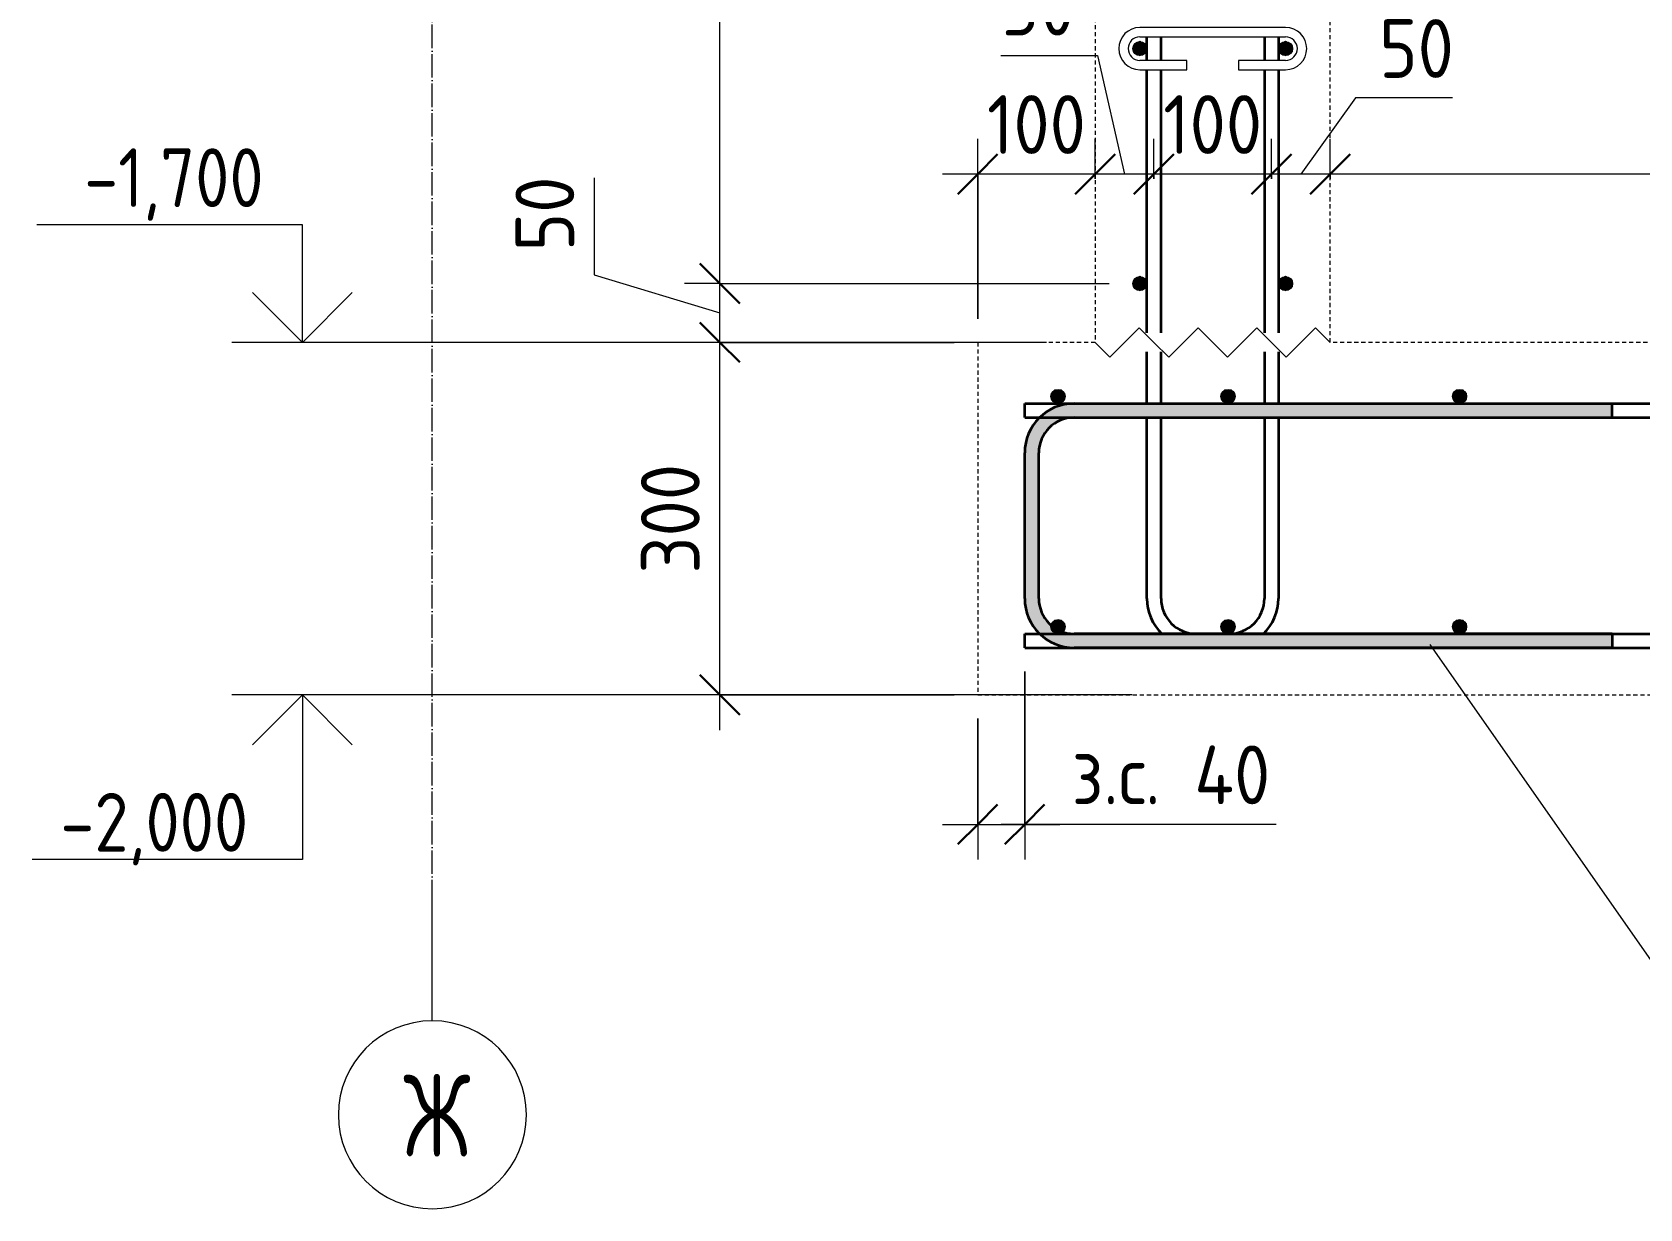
# Model space of a CAD drawing. Header units: millimetres. Extents: x -35194 to -15704, y -2621 to 78616.
# Drawn here: x -27245 to -25877, y -2437 to -1436 of the extents above; entities that cross this region are included whole.
import ezdxf

# ---------------------------------------------------------------- set-up
doc = ezdxf.new("R2010")
doc.units = ezdxf.units.MM
doc.linetypes.add('01 Штриховая _4 мм_', pattern=[6, 3.5, -2.5])
doc.linetypes.add('02 Штрихпунктирная _20 мм_', pattern=[25, 20, -2.5, 0, -2.5])
for name, color, linetype, lineweight in [('AA_Dim', 7, 'Continuous', 9), ('AA_Dim-20', 7, 'Continuous', 9), ('AA_Oformlenie', 7, 'Continuous', 9), ('AA_Vinoska', 7, 'Continuous', 9), ('AA_Visotnaya otmetka', 7, 'Continuous', 9), ('KR_Armatura', 7, 'Continuous', 20), ('KR_Armatura_Tonkie', 7, 'Continuous', 20), ('Оси', 7, 'Continuous', 9)]:
    doc.layers.add(name, color=color, linetype=linetype, lineweight=lineweight)
doc.layers.add('AF_Stena_Опалубка', color=7, linetype='Continuous', lineweight=20, true_color=0x0063c6)
doc.layers.add('KR_Fundament', color=7, linetype='Continuous', lineweight=20, true_color=0x804000)
doc.styles.add('ISOCPEUR_1', font='isocpeur.TTF', dxfattribs={"width": 0.9, "height": 50})
doc.styles.add('ISOCPEUR_3', font='isocpeur.TTF', dxfattribs={"width": 0.7, "height": 70})
doc.styles.add('ISOCPEUR_4', font='isocpeur.TTF', dxfattribs={"width": 0.85, "height": 50})
doc.dimstyles.new('00_Точн_3_знака__прозр_', dxfattribs={"dimscale": 304.8, "dimtxt": 50.137748, "dimasz": 0.111549, "dimexe": 0.098425, "dimexo": 0.065617, "dimgap": 0.006562, "dimtad": 1, "dimdec": 3, "dimrnd": 0.001, "dimdsep": 46, "dimtxsty": 'ISOCPEUR_1', "dimblk1": 'OBLIQUE', "dimblk2": 'OBLIQUE', "dimsah": 1, "dimcen": 0.09, "dimdle": 0.098425, "dimazin": 0, "dimtfac": 1, "dimtdec": 4, "dimtix": 1, "dimtmove": 0, "dimatfit": 3, "dimfxl": 1, "dimtvp": 1, "dimtolj": 1, "dimtzin": 0, "dimlwd": 18, "dimlwe": 18, "dimarcsym": 2})
doc.dimstyles.new('00_Точн_3_знака__прозр__1', dxfattribs={"dimscale": 304.8, "dimtxt": 50.137748, "dimasz": 0.111549, "dimexe": 0.098425, "dimexo": 0.065617, "dimgap": 0.006562, "dimtad": 1, "dimdec": 3, "dimrnd": 0.001, "dimdsep": 46, "dimtxsty": 'ISOCPEUR_1', "dimblk1": 'OBLIQUE', "dimblk2": 'OBLIQUE', "dimsah": 1, "dimcen": 0.09, "dimdle": 0.098425, "dimazin": 0, "dimtfac": 1, "dimtdec": 4, "dimtix": 1, "dimtmove": 1, "dimatfit": 3, "dimfxl": 1, "dimtvp": 1, "dimtolj": 1, "dimtzin": 0, "dimlwd": 18, "dimlwe": 18, "dimarcsym": 2})

# ---------------------------------------------------------------- blocks, each defined once
blk = doc.blocks.new('079_Шпилька _ЭлУзла_ - d8 А240-3872181-А-А Арм')
at = {"layer": 'AA_Oformlenie'}
for p, q in [((30442.1, -632), (30318.1, -632)), ((30318.1, -640), (30442.1, -640)), ((30358.1, -660), (30318.1, -660)), ((30318.1, -668), (30358.1, -668)), ((30358.1, -668), (30358.1, -660)), ((30442.1, -660), (30402.1, -660)), ((30402.1, -660), (30402.1, -668)), ((30402.1, -668), (30442.1, -668))]:
    blk.add_line(p, q, dxfattribs=at)
for centre, radius, start, end in [((30318.1, -650), 18, 90, 270), ((30318.1, -650), 10, 90, 270), ((30442.1, -650), 18, 270, 90), ((30442.1, -650), 10, 270, 90)]:
    blk.add_arc(centre, radius, start, end, dxfattribs=at)
blk = doc.blocks.new('Последовательность узлов - 3мм масшт20 маскировка-904226-А-А Арм')
at = {"layer": 'AA_Oformlenie'}
for p, q in [((31692.6, -282.5), (31717.6, -257.5)), ((31730.1, -270), (31717.6, -257.5)), ((31742.6, -282.5), (31767.6, -257.5)), ((31780.1, -270), (31767.6, -257.5)), ((31792.6, -282.5), (31817.6, -257.5)), ((31830.1, -270), (31817.6, -257.5)), ((31842.6, -282.5), (31867.6, -257.5)), ((31880.1, -270), (31867.6, -257.5)), ((31680.1, -270), (31692.6, -282.5)), ((31730.1, -270), (31742.6, -282.5)), ((31780.1, -270), (31792.6, -282.5)), ((31830.1, -270), (31842.6, -282.5))]:
    blk.add_line(p, q, dxfattribs=at)
blk = doc.blocks.new('DIMBLOCK52-А-А Арм')
at = {"layer": 'AA_Dim-20', "color": 30, "lineweight": 30, "true_color": 0xff8000, "transparency": 16777216}
for p, q in [((-26659.7, -1650), (-26676.7, -1633)), ((-26659.7, -1650), (-26642.7, -1667)), ((-26659.7, -1700), (-26676.7, -1683)), ((-26659.7, -1700), (-26642.7, -1717)), ((-26659.7, -2000), (-26676.7, -1983)), ((-26659.7, -2000), (-26642.7, -2017))]:
    blk.add_line(p, q, dxfattribs=at)
at = {"layer": 'AA_Dim-20', "color": 30, "lineweight": 18, "true_color": 0xff8000, "transparency": 16777216}
for p, q in [((-26659.7, -1650), (-26689.7, -1650)), ((-26659.7, -1650), (-26328.2, -1650)), ((-26659.7, -1700), (-26689.7, -1700)), ((-26659.7, -2030), (-26659.7, -1700)), ((-26659.7, -1700), (-26460.2, -1700)), ((-26659.7, -2000), (-26689.7, -2000)), ((-26659.7, -2000), (-26460.2, -2000))]:
    blk.add_line(p, q, dxfattribs=at)
at = {"layer": 'AA_Dim-20', "color": 0, "lineweight": 18, "transparency": 16777216, "insert": (-26726.8, -1896.8), "char_height": 50, "width": 112.384, "attachment_point": 1, "rotation": 90, "line_spacing_factor": 1.135194, "style": 'ISOCPEUR_1'}
blk.add_mtext('300', dxfattribs=at)
blk = doc.blocks.new('_None')
blk = doc.blocks.new('DIMBLOCK53-А-А Арм')
at = {"layer": 'AA_Dim-20', "color": 30, "lineweight": 18, "true_color": 0xff8000, "transparency": 16777216}
for p, q in [((-26766.5, -1560.1), (-26766.5, -1642.5)), ((-26766.5, -1642.5), (-26659.7, -1675)), ((-26659.7, -1650), (-26689.7, -1650)), ((-26659.7, -1700), (-26659.7, -1650)), ((-26659.7, -1650), (-26328.2, -1650)), ((-26659.7, -1700), (-26689.7, -1700)), ((-26659.7, -1700), (-26460.2, -1700))]:
    blk.add_line(p, q, dxfattribs=at)
at = {"layer": 'AA_Dim-20', "color": 30, "lineweight": 30, "true_color": 0xff8000, "transparency": 16777216}
for p, q in [((-26659.7, -1650), (-26676.7, -1633)), ((-26659.7, -1650), (-26642.7, -1667)), ((-26659.7, -1700), (-26676.7, -1683)), ((-26659.7, -1700), (-26642.7, -1717))]:
    blk.add_line(p, q, dxfattribs=at)
at = {"layer": 'AA_Dim-20', "color": 0, "lineweight": 18, "transparency": 16777216, "insert": (-26833.6, -1622.5), "char_height": 50, "width": 74.923, "attachment_point": 1, "rotation": 90, "line_spacing_factor": 1.135194, "style": 'ISOCPEUR_1'}
blk.add_mtext('50', dxfattribs=at)
blk = doc.blocks.new('DIMBLOCK54-А-А Арм')
at = {"layer": 'AA_Dim-20', "color": 30, "lineweight": 30, "true_color": 0xff8000, "transparency": 16777216}
for p, q in [((-26659.7, -320), (-26676.7, -303)), ((-26659.7, -320), (-26642.7, -337)), ((-26659.7, -450), (-26676.7, -433)), ((-26659.7, -450), (-26642.7, -467)), ((-26659.7, -1650), (-26676.7, -1633)), ((-26659.7, -1650), (-26642.7, -1667))]:
    blk.add_line(p, q, dxfattribs=at)
at = {"layer": 'AA_Dim-20', "color": 30, "lineweight": 18, "true_color": 0xff8000, "transparency": 16777216}
for p, q in [((-26659.7, -320), (-26689.7, -320)), ((-26659.7, -320), (-26328.2, -320)), ((-26659.7, -450), (-26689.7, -450)), ((-26659.7, -1650), (-26659.7, -450)), ((-26659.7, -450), (-26328.2, -450)), ((-26659.7, -1650), (-26689.7, -1650)), ((-26659.7, -1650), (-26328.2, -1650))]:
    blk.add_line(p, q, dxfattribs=at)
at = {"layer": 'AA_Dim-20', "color": 0, "lineweight": 18, "transparency": 16777216, "insert": (-26726.8, -1201.4), "char_height": 50, "width": 363.262, "attachment_point": 1, "rotation": 90, "line_spacing_factor": 1.135194, "style": 'ISOCPEUR_1'}
blk.add_mtext('6х200=1200', dxfattribs=at)
blk = doc.blocks.new('DIMBLOCK66-А-А Арм')
at = {"layer": 'AA_Dim-20', "color": 30, "lineweight": 18, "true_color": 0xff8000, "transparency": 16777216}
for p, q in [((-26140.2, -1560.8), (-26140.2, -1526.8)), ((-24940.2, -1560.8), (-24940.2, -1526.8)), ((-24940.2, -1556.8), (-26140.2, -1556.8)), ((-26140.2, -1556.8), (-26140.2, -1560.8)), ((-24940.2, -1556.8), (-24940.2, -1560.8))]:
    blk.add_line(p, q, dxfattribs=at)
at = {"layer": 'AA_Dim-20', "color": 30, "lineweight": 30, "true_color": 0xff8000, "transparency": 16777216}
for p, q in [((-26140.2, -1556.8), (-26123.2, -1539.8)), ((-24940.2, -1556.8), (-24923.2, -1539.8)), ((-26140.2, -1556.8), (-26157.2, -1573.8)), ((-24940.2, -1556.8), (-24957.2, -1573.8))]:
    blk.add_line(p, q, dxfattribs=at)
at = {"layer": 'AA_Dim-20', "color": 0, "lineweight": 18, "transparency": 16777216, "insert": (-25597.9, -1489.6), "char_height": 50, "width": 138.494, "attachment_point": 1, "line_spacing_factor": 1.135194, "style": 'ISOCPEUR_1'}
blk.add_mtext('1200', dxfattribs=at)
blk = doc.blocks.new('_Oblique')
at = {"color": 0, "linetype": 'ByBlock', "lineweight": -2}
blk.add_line((-0.5, -0.5), (0.5, 0.5), dxfattribs=at)
blk = doc.blocks.new('DIMBLOCK67-А-А Арм')
at = {"layer": 'AA_Dim-20', "color": 30, "lineweight": 18, "true_color": 0xff8000, "transparency": 16777216}
for p, q in [((-26118.5, -1492), (-26165.2, -1556.8)), ((-26036.1, -1492), (-26118.5, -1492)), ((-26190.2, -1560.8), (-26190.2, -1526.8)), ((-26140.2, -1560.8), (-26140.2, -1526.8)), ((-26140.2, -1556.8), (-26190.2, -1556.8)), ((-26190.2, -1556.8), (-26190.2, -1560.8)), ((-26140.2, -1556.8), (-26140.2, -1560.8))]:
    blk.add_line(p, q, dxfattribs=at)
at = {"layer": 'AA_Dim-20', "color": 30, "lineweight": 30, "true_color": 0xff8000, "transparency": 16777216}
for p, q in [((-26190.2, -1556.8), (-26173.2, -1539.8)), ((-26140.2, -1556.8), (-26123.2, -1539.8)), ((-26190.2, -1556.8), (-26207.2, -1573.8)), ((-26140.2, -1556.8), (-26157.2, -1573.8))]:
    blk.add_line(p, q, dxfattribs=at)
at = {"layer": 'AA_Dim-20', "color": 0, "lineweight": 18, "transparency": 16777216, "insert": (-26098.5, -1424.9), "char_height": 50, "width": 74.923, "attachment_point": 1, "line_spacing_factor": 1.135194, "style": 'ISOCPEUR_1'}
blk.add_mtext('50', dxfattribs=at)
blk = doc.blocks.new('DIMBLOCK68-А-А Арм')
at = {"layer": 'AA_Dim-20', "color": 30, "lineweight": 18, "true_color": 0xff8000, "transparency": 16777216}
for p, q in [((-26290.2, -1560.8), (-26290.2, -1526.8)), ((-26190.2, -1560.8), (-26190.2, -1526.8)), ((-26190.2, -1556.8), (-26290.2, -1556.8)), ((-26290.2, -1556.8), (-26290.2, -1560.8)), ((-26190.2, -1556.8), (-26190.2, -1560.8))]:
    blk.add_line(p, q, dxfattribs=at)
at = {"layer": 'AA_Dim-20', "color": 30, "lineweight": 30, "true_color": 0xff8000, "transparency": 16777216}
for p, q in [((-26290.2, -1556.8), (-26273.2, -1539.8)), ((-26190.2, -1556.8), (-26173.2, -1539.8)), ((-26290.2, -1556.8), (-26307.2, -1573.8)), ((-26190.2, -1556.8), (-26207.2, -1573.8))]:
    blk.add_line(p, q, dxfattribs=at)
at = {"layer": 'AA_Dim-20', "color": 0, "lineweight": 18, "transparency": 16777216, "insert": (-26282.3, -1489.6), "char_height": 50, "width": 101.032, "attachment_point": 1, "line_spacing_factor": 1.135194, "style": 'ISOCPEUR_1'}
blk.add_mtext('100', dxfattribs=at)
blk = doc.blocks.new('DIMBLOCK69-А-А Арм')
at = {"layer": 'AA_Dim-20', "color": 30, "lineweight": 18, "true_color": 0xff8000, "transparency": 16777216}
for p, q in [((-26420.6, -1456), (-26338.2, -1456)), ((-26338.2, -1456), (-26315.2, -1556.8)), ((-26340.2, -1560.8), (-26340.2, -1526.8)), ((-26290.2, -1560.8), (-26290.2, -1526.8)), ((-26290.2, -1556.8), (-26340.2, -1556.8)), ((-26340.2, -1556.8), (-26340.2, -1560.8)), ((-26290.2, -1556.8), (-26290.2, -1560.8))]:
    blk.add_line(p, q, dxfattribs=at)
at = {"layer": 'AA_Dim-20', "color": 30, "lineweight": 30, "true_color": 0xff8000, "transparency": 16777216}
for p, q in [((-26340.2, -1556.8), (-26323.2, -1539.8)), ((-26290.2, -1556.8), (-26273.2, -1539.8)), ((-26340.2, -1556.8), (-26357.2, -1573.8)), ((-26290.2, -1556.8), (-26307.2, -1573.8))]:
    blk.add_line(p, q, dxfattribs=at)
at = {"layer": 'AA_Dim-20', "color": 0, "lineweight": 18, "transparency": 16777216, "insert": (-26420.6, -1388.8), "char_height": 50, "width": 74.923, "attachment_point": 1, "line_spacing_factor": 1.135194, "style": 'ISOCPEUR_1'}
blk.add_mtext('50', dxfattribs=at)
blk = doc.blocks.new('DIMBLOCK70-А-А Арм')
at = {"layer": 'AA_Dim-20', "color": 30, "lineweight": 18, "true_color": 0xff8000, "transparency": 16777216}
for p, q in [((-26440.2, -1680), (-26440.2, -1526.8)), ((-26340.2, -1560.8), (-26340.2, -1526.8)), ((-26340.2, -1556.8), (-26470.2, -1556.8)), ((-26440.2, -1556.8), (-26440.2, -1680)), ((-26340.2, -1556.8), (-26340.2, -1560.8))]:
    blk.add_line(p, q, dxfattribs=at)
at = {"layer": 'AA_Dim-20', "color": 30, "lineweight": 30, "true_color": 0xff8000, "transparency": 16777216}
for p, q in [((-26440.2, -1556.8), (-26423.2, -1539.8)), ((-26340.2, -1556.8), (-26323.2, -1539.8)), ((-26440.2, -1556.8), (-26457.2, -1573.8)), ((-26340.2, -1556.8), (-26357.2, -1573.8))]:
    blk.add_line(p, q, dxfattribs=at)
at = {"layer": 'AA_Dim-20', "color": 0, "lineweight": 18, "transparency": 16777216, "insert": (-26432.3, -1489.6), "char_height": 50, "width": 101.032, "attachment_point": 1, "line_spacing_factor": 1.135194, "style": 'ISOCPEUR_1'}
blk.add_mtext('100', dxfattribs=at)
blk = doc.blocks.new('Ось сетки - d_4мм-2765513-А-А Арм')
at = {"layer": 'Оси', "color": 12, "true_color": 0xc80000}
for start, end in [(0, 180), (0, 180), (180, 360), (180, 360)]:
    blk.add_arc((29715.9, -2357.4), 80, start, end, dxfattribs=at)
blk = doc.blocks.new('DIMBLOCK79-А-А Арм')
at = {"layer": 'AA_Dim-20', "color": 30, "lineweight": 18, "true_color": 0xff8000, "transparency": 16777216}
for p, q in [((-26400.2, -1980), (-26400.2, -2140.2)), ((-26400.2, -2110.2), (-26400.2, -1980)), ((-26440.2, -2020), (-26440.2, -2140.2)), ((-26440.2, -2110.2), (-26440.2, -2020)), ((-26470.2, -2110.2), (-26370.2, -2110.2)), ((-26380.2, -2110.2), (-26420.2, -2110.2)), ((-26186.1, -2110.2), (-26380.2, -2110.2))]:
    blk.add_line(p, q, dxfattribs=at)
at = {"layer": 'AA_Dim-20', "color": 30, "lineweight": 30, "true_color": 0xff8000, "transparency": 16777216}
for p, q in [((-26440.2, -2110.2), (-26423.2, -2093.2)), ((-26400.2, -2110.2), (-26383.2, -2093.2)), ((-26440.2, -2110.2), (-26457.2, -2127.2)), ((-26400.2, -2110.2), (-26417.2, -2127.2))]:
    blk.add_line(p, q, dxfattribs=at)
at = {"layer": 'AA_Dim-20', "color": 0, "lineweight": 18, "transparency": 16777216, "insert": (-26360.2, -2043.1), "char_height": 50, "width": 208.876, "attachment_point": 1, "line_spacing_factor": 1.135194, "style": 'ISOCPEUR_1'}
blk.add_mtext('з.с. 40', dxfattribs=at)
blk = doc.blocks.new('Высотные отметки - Стрелка вниз высокая-400290-А-А Арм')
at = {"layer": 'AA_Vinoska'}
for p, q in [((29665.3, -2000), (29545.3, -2000)), ((29605.3, -2000), (29562.8, -2042.4)), ((29605.3, -2000), (29605.3, -2140)), ((29605.3, -2000), (29647.7, -2042.4)), ((29605.3, -2140), (29375.3, -2140))]:
    blk.add_line(p, q, dxfattribs=at)
blk = doc.blocks.new('Высотные отметки - Стрелка вверх-400292-А-А Арм')
at = {"layer": 'AA_Vinoska'}
for p, q in [((29605.3, -1600), (29379.3, -1600)), ((29605.3, -1700), (29605.3, -1600)), ((29605.3, -1700), (29562.8, -1657.6)), ((29605.3, -1700), (29647.7, -1657.6)), ((29665.3, -1700), (29545.3, -1700))]:
    blk.add_line(p, q, dxfattribs=at)

msp = doc.modelspace()

# ---------------------------------------------------------------- hatches: boundary and pattern name
at = {"layer": 'KR_Armatura'}
h = msp.add_hatch(color=256, dxfattribs=at)
edge = h.paths.add_edge_path()
edge.add_arc((-26302.1665, -1450), 6, 0, 360)
for points in [[(-26302.1665, -1456), (-26296.9704, -1453), (-26296.9704, -1447), (-26302.1665, -1444), (-26307.3627, -1447), (-26307.3627, -1453)], [(-26178.1665, -1456), (-26172.9704, -1453), (-26172.9704, -1447), (-26178.1665, -1444), (-26183.3627, -1447), (-26183.3627, -1453)], [(-26302.1665, -1656), (-26296.9704, -1653), (-26296.9704, -1647), (-26302.1665, -1644), (-26307.3627, -1647), (-26307.3627, -1653)], [(-26178.1665, -1656), (-26172.9704, -1653), (-26172.9704, -1647), (-26178.1665, -1644), (-26183.3627, -1647), (-26183.3627, -1653)], [(-26374.8332, -1751.1962), (-26368.8332, -1751.1962), (-26365.8332, -1746), (-26368.8332, -1740.8038), (-26374.8332, -1740.8038), (-26377.8332, -1746)], [(-26230.1189, -1751.1962), (-26224.1189, -1751.1962), (-26221.1189, -1746), (-26224.1189, -1740.8038), (-26230.1189, -1740.8038), (-26233.1189, -1746)], [(-26033.0713, -1751.1962), (-26027.0713, -1751.1962), (-26024.0713, -1746), (-26027.0713, -1740.8038), (-26033.0713, -1740.8038), (-26036.0713, -1746)], [(-26374.8332, -1947.1962), (-26368.8332, -1947.1962), (-26365.8332, -1942), (-26368.8332, -1936.8038), (-26374.8332, -1936.8038), (-26377.8332, -1942)], [(-26230.1189, -1947.1962), (-26224.1189, -1947.1962), (-26221.1189, -1942), (-26224.1189, -1936.8038), (-26230.1189, -1936.8038), (-26233.1189, -1942)], [(-26033.0713, -1947.1962), (-26027.0713, -1947.1962), (-26024.0713, -1942), (-26027.0713, -1936.8038), (-26033.0713, -1936.8038), (-26036.0713, -1942)]]:
    msp.add_hatch(color=256, dxfattribs=at).paths.add_polyline_path(points)
h = msp.add_hatch(color=256, dxfattribs=at)
edge = h.paths.add_edge_path()
edge.add_arc((-26178.1665, -1450), 6, 0, 360)
h = msp.add_hatch(color=256, dxfattribs=at)
edge = h.paths.add_edge_path()
edge.add_arc((-26302.1665, -1650), 6, 0, 360)
h = msp.add_hatch(color=256, dxfattribs=at)
edge = h.paths.add_edge_path()
edge.add_arc((-26178.1665, -1650), 6, 0, 360)
h = msp.add_hatch(color=256, dxfattribs=at)
edge = h.paths.add_edge_path()
edge.add_arc((-26371.8332, -1746), 6, 0, 360)
h = msp.add_hatch(color=256, dxfattribs=at)
edge = h.paths.add_edge_path()
edge.add_arc((-26227.1189, -1746), 6, 0, 360)
h = msp.add_hatch(color=256, dxfattribs=at)
edge = h.paths.add_edge_path()
edge.add_arc((-26030.0713, -1746), 6, 0, 360)
h = msp.add_hatch(color=256, dxfattribs=at)
edge = h.paths.add_edge_path()
edge.add_arc((-26371.8332, -1942), 6, 0, 360)
h = msp.add_hatch(color=256, dxfattribs=at)
edge = h.paths.add_edge_path()
edge.add_arc((-26227.1189, -1942), 6, 0, 360)
h = msp.add_hatch(color=256, dxfattribs=at)
edge = h.paths.add_edge_path()
edge.add_arc((-26030.0713, -1942), 6, 0, 360)
at = {"layer": 'KR_Armatura_Tonkie'}
for points in [[(-26400.1665, -1794), (-26388.1665, -1794), (-26387.1443, -1786.2354), (-26384.1473, -1779), (-26379.3797, -1772.7868), (-26373.1665, -1768.0192), (-26365.9311, -1765.0222), (-26358.1665, -1764), (-26358.1665, -1752), (-26369.0369, -1753.4311), (-26379.1665, -1757.6269), (-26387.865, -1764.3015), (-26394.5396, -1773), (-26398.7354, -1783.1296)], [(-26358.1665, -1764), (-25900.1665, -1764), (-25900.1665, -1752), (-26358.1665, -1752)], [(-26388.1665, -1918), (-26388.1665, -1794), (-26400.1665, -1794), (-26400.1665, -1918)], [(-26358.1665, -1960), (-26358.1665, -1948), (-26365.9311, -1946.9778), (-26373.1665, -1943.9808), (-26379.3797, -1939.2132), (-26384.1473, -1933), (-26387.1443, -1925.7646), (-26388.1665, -1918), (-26400.1665, -1918), (-26398.7354, -1928.8704), (-26394.5396, -1939), (-26387.865, -1947.6985), (-26379.1665, -1954.3731), (-26369.0369, -1958.5689)], [(-26170.4527, -1960), (-25900.1665, -1960), (-25900.1665, -1948), (-26358.1665, -1948), (-26358.1665, -1960)]]:
    msp.add_hatch(color=256, dxfattribs=at).paths.add_polyline_path(points)

# ---------------------------------------------------------------- linework, layer by layer
at = {"layer": 'AA_Vinoska'}
msp.add_line((-26055.4169, -1957.0725), (-25853.0487, -2246.2295), dxfattribs=at)
at = {"layer": 'AA_Visotnaya otmetka', "color": 92, "true_color": 0x00cc00}
for p in [(-27014.9688, -1700), (-26381.5677, -1700)]:
    msp.add_line(p, (-27014.9688, -1700), dxfattribs=at)
at = {"layer": 'AA_Visotnaya otmetka'}
for p in [(-27014.9688, -2000), (-26308.7939, -2000)]:
    msp.add_line(p, (-27014.9688, -2000), dxfattribs=at)
at = {"layer": 'AF_Stena_Опалубка', "linetype": '01 Штриховая _4 мм_'}
for p, q in [((-26140.1665, -1700), (-26140.1665, -270)), ((-26340.1665, -278), (-26340.1665, -1700))]:
    msp.add_line(p, q, dxfattribs=at)
at = {"layer": 'KR_Armatura'}
for p, q in [((-26302.1665, -1444), (-26307.3627, -1447)), ((-26307.3627, -1447), (-26307.3627, -1453)), ((-26296.9704, -1447), (-26302.1665, -1444)), ((-26296.9704, -1453), (-26296.9704, -1447)), ((-26178.1665, -1444), (-26183.3627, -1447)), ((-26183.3627, -1447), (-26183.3627, -1453)), ((-26172.9704, -1447), (-26178.1665, -1444)), ((-26172.9704, -1453), (-26172.9704, -1447)), ((-26307.3627, -1453), (-26302.1665, -1456)), ((-26302.1665, -1456), (-26296.9704, -1453)), ((-26183.3627, -1453), (-26178.1665, -1456)), ((-26178.1665, -1456), (-26172.9704, -1453)), ((-26302.1665, -1644), (-26307.3627, -1647)), ((-26307.3627, -1647), (-26307.3627, -1653)), ((-26307.3627, -1653), (-26302.1665, -1656)), ((-26296.9704, -1647), (-26302.1665, -1644)), ((-26302.1665, -1656), (-26296.9704, -1653)), ((-26296.9704, -1653), (-26296.9704, -1647)), ((-26178.1665, -1644), (-26183.3627, -1647)), ((-26183.3627, -1647), (-26183.3627, -1653)), ((-26183.3627, -1653), (-26178.1665, -1656)), ((-26172.9704, -1647), (-26178.1665, -1644)), ((-26178.1665, -1656), (-26172.9704, -1653)), ((-26172.9704, -1653), (-26172.9704, -1647)), ((-26374.8332, -1740.8038), (-26377.8332, -1746)), ((-26377.8332, -1746), (-26374.8332, -1751.1962)), ((-26368.8332, -1740.8038), (-26374.8332, -1740.8038)), ((-26374.8332, -1751.1962), (-26368.8332, -1751.1962)), ((-26365.8332, -1746), (-26368.8332, -1740.8038)), ((-26368.8332, -1751.1962), (-26365.8332, -1746)), ((-26230.1189, -1740.8038), (-26233.1189, -1746)), ((-26233.1189, -1746), (-26230.1189, -1751.1962)), ((-26224.1189, -1740.8038), (-26230.1189, -1740.8038)), ((-26230.1189, -1751.1962), (-26224.1189, -1751.1962)), ((-26221.1189, -1746), (-26224.1189, -1740.8038)), ((-26224.1189, -1751.1962), (-26221.1189, -1746)), ((-26033.0713, -1740.8038), (-26036.0713, -1746)), ((-26036.0713, -1746), (-26033.0713, -1751.1962)), ((-26027.0713, -1740.8038), (-26033.0713, -1740.8038)), ((-26033.0713, -1751.1962), (-26027.0713, -1751.1962)), ((-26024.0713, -1746), (-26027.0713, -1740.8038)), ((-26027.0713, -1751.1962), (-26024.0713, -1746)), ((-26374.8332, -1936.8038), (-26377.8332, -1942)), ((-26377.8332, -1942), (-26374.8332, -1947.1962)), ((-26368.8332, -1936.8038), (-26374.8332, -1936.8038)), ((-26365.8332, -1942), (-26368.8332, -1936.8038)), ((-26368.8332, -1947.1962), (-26365.8332, -1942)), ((-26230.1189, -1936.8038), (-26233.1189, -1942)), ((-26233.1189, -1942), (-26230.1189, -1947.1962)), ((-26224.1189, -1936.8038), (-26230.1189, -1936.8038)), ((-26221.1189, -1942), (-26224.1189, -1936.8038)), ((-26224.1189, -1947.1962), (-26221.1189, -1942)), ((-26033.0713, -1936.8038), (-26036.0713, -1942)), ((-26036.0713, -1942), (-26033.0713, -1947.1962)), ((-26027.0713, -1936.8038), (-26033.0713, -1936.8038)), ((-26024.0713, -1942), (-26027.0713, -1936.8038)), ((-26027.0713, -1947.1962), (-26024.0713, -1942)), ((-26374.8332, -1947.1962), (-26368.8332, -1947.1962)), ((-26230.1189, -1947.1962), (-26224.1189, -1947.1962)), ((-26033.0713, -1947.1962), (-26027.0713, -1947.1962))]:
    msp.add_line(p, q, dxfattribs=at)
for centre in [(-26302.1665, -1450), (-26178.1665, -1450), (-26302.1665, -1650), (-26178.1665, -1650), (-26371.8332, -1746), (-26227.1189, -1746), (-26030.0713, -1746), (-26371.8332, -1942), (-26227.1189, -1942), (-26030.0713, -1942)]:
    msp.add_circle(centre, 6, dxfattribs=at)
at = {"layer": 'KR_Armatura_Tonkie', "lineweight": 35}
for p, q in [((-26296.1665, -1460), (-26296.1665, -1440)), ((-26284.1665, -1460), (-26284.1665, -1440)), ((-26196.1665, -1440), (-26196.1665, -1460)), ((-26184.1665, -1440), (-26184.1665, -1460)), ((-26296.1665, -1692), (-26296.1665, -1468)), ((-26284.1665, -1692), (-26284.1665, -1468)), ((-26196.1665, -1468), (-26196.1665, -1692)), ((-26184.1665, -1468), (-26184.1665, -1692)), ((-26296.1665, -1752), (-26296.1665, -1708)), ((-26284.1665, -1752), (-26284.1665, -1708)), ((-26196.1665, -1708), (-26196.1665, -1752)), ((-26184.1665, -1708), (-26184.1665, -1752)), ((-26400.1665, -1752), (-22280.1665, -1752)), ((-26400.1665, -1764), (-26400.1665, -1752)), ((-26400.1665, -1764), (-22280.1665, -1764)), ((-26358.1665, -1752), (-25900.1665, -1752)), ((-26358.1665, -1764), (-25900.1665, -1764)), ((-26296.1665, -1918), (-26296.1665, -1764)), ((-26284.1665, -1918), (-26284.1665, -1764)), ((-26196.1665, -1764), (-26196.1665, -1918)), ((-26184.1665, -1764), (-26184.1665, -1918)), ((-25900.1665, -1764), (-25900.1665, -1752)), ((-26400.1665, -1918), (-26400.1665, -1794)), ((-26388.1665, -1918), (-26388.1665, -1794)), ((-26400.1665, -1948), (-22280.1665, -1948)), ((-26400.1665, -1960), (-26400.1665, -1948)), ((-25900.1665, -1948), (-26358.1665, -1948)), ((-26226.1665, -1948), (-26254.1665, -1948)), ((-25900.1665, -1948), (-25900.1665, -1960)), ((-26400.1665, -1960), (-22280.1665, -1960)), ((-25900.1665, -1960), (-26358.1665, -1960)), ((-26226.1665, -1960), (-26254.1665, -1960))]:
    msp.add_line(p, q, dxfattribs=at)
for centre, radius, start, end in [((-26358.1665, -1794), 42, 90, 180), ((-26358.1665, -1794), 30, 90, 180), ((-26358.1665, -1918), 42, 180, 270), ((-26358.1665, -1918), 30, 180, 270), ((-26254.1665, -1918), 42, 180, 225.6776046), ((-26254.1665, -1918), 30, 180, 270), ((-26226.1665, -1918), 30, 270, 360), ((-26226.1665, -1918), 42, 314.3223954, 0)]:
    msp.add_arc(centre, radius, start, end, dxfattribs=at)
at = {"layer": 'KR_Fundament', "linetype": '01 Штриховая _4 мм_'}
for p, q in [((-26340.1665, -1700), (-26440.1665, -1700)), ((-26440.1665, -1700), (-26440.1665, -2000)), ((-24940.1665, -1700), (-26140.1665, -1700)), ((-26440.1665, -2000), (-22240.1665, -2000))]:
    msp.add_line(p, q, dxfattribs=at)
at = {"layer": 'Оси', "linetype": '02 Штрихпунктирная _20 мм_'}
msp.add_line((-26904.3667, -2177.44), (-26904.3667, 183.2556), dxfattribs=at)
at = {"layer": 'Оси'}
msp.add_line((-26904.3667, -2277.44), (-26904.3667, -2177.44), dxfattribs=at)

# ---------------------------------------------------------------- block references
at = {"layer": 'AA_Oformlenie'}
for name, p in [('079_Шпилька _ЭлУзла_ - d8 А240-3872181-А-А Арм', (-56620.2281, -800)), ('Последовательность узлов - 3мм масшт20 маскировка-904226-А-А Арм', (-58020.2281, -1430))]:
    msp.add_blockref(name, p, dxfattribs=at)
at = {"layer": 'AA_Vinoska'}
for name in ['Высотные отметки - Стрелка вверх-400292-А-А Арм', 'Высотные отметки - Стрелка вниз высокая-400290-А-А Арм']:
    msp.add_blockref(name, (-56620.2281, 0), dxfattribs=at)
at = {"layer": 'Оси', "color": 12, "true_color": 0xc80000}
msp.add_blockref('Ось сетки - d_4мм-2765513-А-А Арм', (-56620.2281, 0), dxfattribs=at)

# ---------------------------------------------------------------- texts
at = {"layer": 'AA_Visotnaya otmetka', "color": 92, "true_color": 0x00cc00, "insert": (-27200.6737, -1534.8641), "char_height": 50, "width": 181.691784, "attachment_point": 1, "line_spacing_factor": 1.135194, "style": 'ISOCPEUR_4'}
msp.add_mtext('-1,700', dxfattribs=at)
at = {"layer": 'AA_Visotnaya otmetka', "insert": (-27220.9353, -2083.4636), "char_height": 50, "width": 191.919467, "attachment_point": 1, "line_spacing_factor": 1.135194, "style": 'ISOCPEUR_4'}
msp.add_mtext('-2,000', dxfattribs=at)
at = {"layer": 'Оси', "insert": (-26928.8928, -2322.9479), "char_height": 70, "width": 59.485212, "attachment_point": 1, "style": 'ISOCPEUR_3'}
msp.add_mtext('\\fISOCPEUR|b0|i0|c204|p34|;\\W.7;Ж', dxfattribs=at)

# ---------------------------------------------------------------- dimensions: what is measured, and where the dimension line sits
at = {"layer": 'AA_Dim', "color": 30, "lineweight": 18, "true_color": 0xff8000}
for base, p1, p2, text, override, picture, middle in [((-26659.6564, -450), (-26308.1665, -1650), (-26308.1665, -450), '6х200=1200', {"dimpost": '<>', "dimblk1": 'None', "dimblk2": 'None', "dimsah": 1, "dimfxl": 1200}, 'DIMBLOCK54-А-А Арм', (-26686.6564, -1050)), ((-26659.6564, -1700), (-26440.1665, -2000), (-26440.1665, -1700), '300', {"dimpost": '<>', "dimblk1": 'None', "dimblk2": 'None', "dimsah": 1, "dimfxl": 300}, 'DIMBLOCK52-А-А Арм', (-26686.6564, -1850))]:
    dim = msp.add_linear_dim(base=base, p1=p1, p2=p2, angle=90, text=text, dimstyle='00_Точн_3_знака__прозр_', override=override, dxfattribs=at)
    dim.commit()
    dim.dimension.update_dxf_attribs({"geometry": picture, "text_midpoint": middle})
for base, p1, p2, override, picture, middle in [((-26340.1665, -1556.7627), (-26290.1665, -1580.8044), (-26340.1665, -1580.8044), {"dimpost": '<>', "dimfxl": 50}, 'DIMBLOCK69-А-А Арм', (-26383.1785, -1422.1819)), ((-26190.1665, -1556.7627), (-26140.1665, -1580.8044), (-26190.1665, -1580.8044), {"dimpost": '<>', "dimfxl": 50}, 'DIMBLOCK67-А-А Арм', (-26061.0821, -1458.2467)), ((-26400.1665, -2110.233), (-26440.1665, -2000), (-26400.1665, -1960), {"dimpost": 'з.с. <>', "dimfxl": 56.568542}, 'DIMBLOCK79-А-А Арм', (-26255.7316, -2076.4304))]:
    dim = msp.add_linear_dim(base=base, p1=p1, p2=p2, dimstyle='00_Точн_3_знака__прозр__1', override=override, dxfattribs=at)
    dim.commit()
    dim.dimension.update_dxf_attribs({"geometry": picture, "text_midpoint": middle, "dimtype": 160})
for base, p1, p2, override, picture, middle in [((-26440.1665, -1556.7627), (-26340.1665, -1580.8044), (-26440.1665, -1700), {"dimpost": '<>', "dimfxl": 155.587919}, 'DIMBLOCK70-А-А Арм', (-26390.1665, -1529.7627)), ((-26290.1665, -1556.7627), (-26190.1665, -1580.8044), (-26290.1665, -1580.8044), {"dimpost": '<>', "dimfxl": 100}, 'DIMBLOCK68-А-А Арм', (-26240.1665, -1529.7627)), ((-26140.1665, -1556.7627), (-24940.1665, -1580.8044), (-26140.1665, -1580.8044), {"dimpost": '<>', "dimfxl": 1200}, 'DIMBLOCK66-А-А Арм', (-25540.1665, -1529.7627))]:
    dim = msp.add_linear_dim(base=base, p1=p1, p2=p2, dimstyle='00_Точн_3_знака__прозр_', override=override, dxfattribs=at)
    dim.commit()
    dim.dimension.update_dxf_attribs({"geometry": picture, "text_midpoint": middle})
dim = msp.add_linear_dim(base=(-26659.6564, -1650), p1=(-26440.1665, -1700), p2=(-26308.1665, -1650), angle=90, text='50', dimstyle='00_Точн_3_знака__прозр__1', override={"dimpost": '<>', "dimblk1": 'None', "dimblk2": 'None', "dimsah": 1, "dimfxl": 141.1524}, dxfattribs=at)
dim.commit()
dim.dimension.update_dxf_attribs({"geometry": 'DIMBLOCK53-А-А Арм', "text_midpoint": (-26800.3015, -1585.0518), "dimtype": 160, "text_rotation": 90})

doc.saveas('drawing.dxf')
